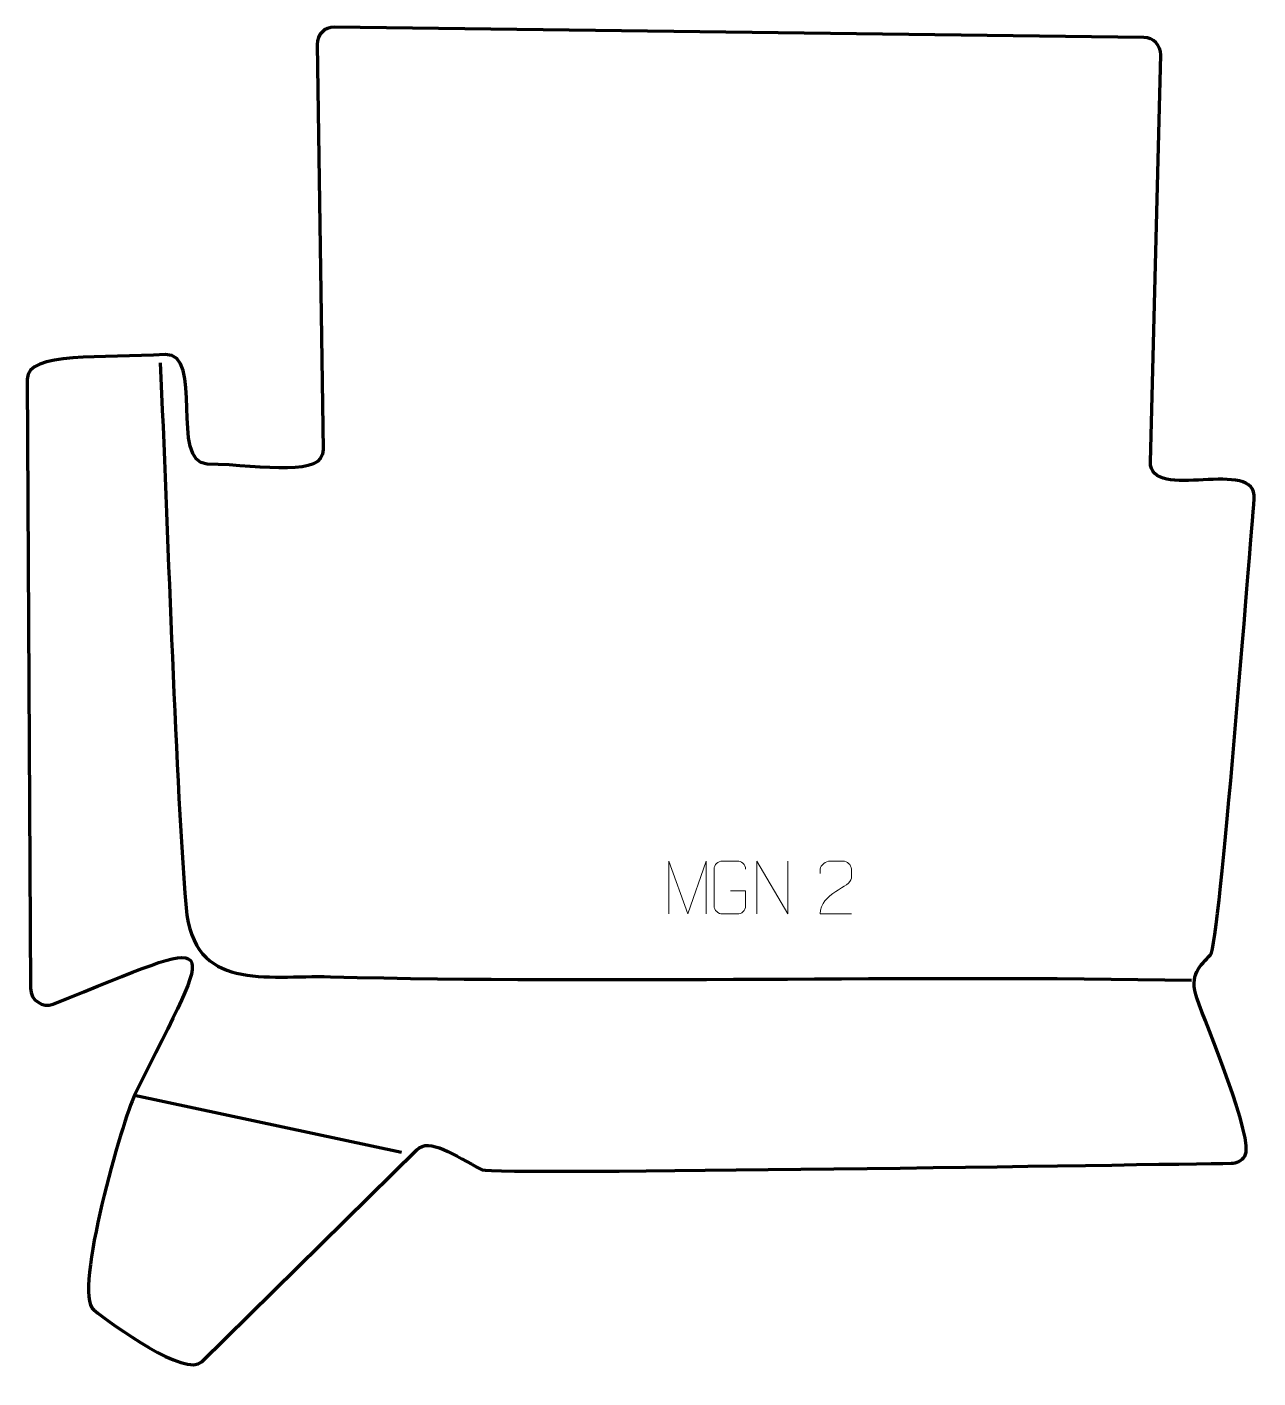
# Model space of a CAD drawing. Header units: millimetres. Extents: x -289 to 292, y -320 to 318.
import ezdxf

# ---------------------------------------------------------------- set-up
doc = ezdxf.new("R2010")
doc.units = ezdxf.units.MM
doc.header["$MEASUREMENT"] = 0
for name, color, linetype in [('layer 1', 7, 'Continuous'), ('layer 2', 7, 'Continuous'), ('layer 3', 7, 'Continuous')]:
    doc.layers.add(name, color=color, linetype=linetype)

msp = doc.modelspace()

# ---------------------------------------------------------------- linework, layer by layer
at = {"layer": 'layer 1', "color": 250, "lineweight": 9}
for points, knots in [([(13.8054, -101.0533), (13.8054, -101.0533), (13.8054, -76.0954), (13.8054, -76.0954), (13.8054, -76.0954), (13.8054, -76.0954), (22.7305, -101.0533), (22.7305, -101.0533), (22.7305, -101.0533), (22.7305, -101.0533), (31.4904, -76.0959), (31.4904, -76.0959), (31.4904, -76.0959), (31.4904, -76.0959), (31.4904, -101.0533), (31.4904, -101.0533)], [0, 0, 0, 0, 0.2, 0.2, 0.2, 0.2, 0.4, 0.4, 0.4, 0.4, 0.6, 0.6, 0.6, 0.6, 1, 1, 1, 1]), ([(42.9028, -90.0654), (42.9028, -90.0654), (50.0709, -90.0654), (50.0709, -90.0654), (50.0709, -90.0654), (50.0709, -90.0654), (50.0709, -97.2335), (50.0709, -97.2335), (50.0709, -97.2335), (49.9312, -99.5569), (48.254, -101.0365), (46.1062, -101.0473), (46.1062, -101.0473), (43.7744, -101.0469), (41.4424, -101.0469), (39.1109, -101.0473), (39.1109, -101.0473), (37.186, -101.1527), (35.2138, -99.2682), (35.225, -97.2509), (35.225, -97.2509), (35.2254, -91.4808), (35.2254, -85.7111), (35.225, -79.9418), (35.225, -79.9418), (35.2292, -77.8037), (36.976, -76.0845), (39.1283, -76.0979), (39.1283, -76.0979), (41.454, -76.0979), (43.7801, -76.0979), (46.1062, -76.0979), (46.1062, -76.0979), (48.0529, -76.0625), (50.0443, -77.554), (50.0709, -79.9917)], [0, 0, 0, 0, 0.1, 0.1, 0.1, 0.1, 0.2, 0.2, 0.2, 0.2, 0.3, 0.3, 0.3, 0.3, 0.4, 0.4, 0.4, 0.4, 0.5, 0.5, 0.5, 0.5, 0.6, 0.6, 0.6, 0.6, 0.7, 0.7, 0.7, 0.7, 0.8, 0.8, 0.8, 0.8, 1, 1, 1, 1]), ([(55.2998, -101.0497), (55.2998, -101.0497), (55.2998, -76.0962), (55.2998, -76.0962), (55.2998, -76.0962), (55.2998, -76.0962), (69.9546, -101.0497), (69.9546, -101.0497), (69.9546, -101.0497), (69.9546, -101.0497), (69.9546, -76.0962), (69.9546, -76.0962)], [0, 0, 0, 0, 0.25, 0.25, 0.25, 0.25, 0.5, 0.5, 0.5, 0.5, 1, 1, 1, 1]), ([(99.9987, -101.0601), (95.0843, -101.0598), (90.1699, -101.0598), (85.2558, -101.0601), (85.2558, -101.0601), (85.2558, -91.1278), (99.9068, -88.4866), (99.9987, -84.1763), (99.9987, -84.1763), (99.9984, -82.7522), (99.9984, -81.3285), (99.9987, -79.9052), (99.9987, -79.9052), (99.9818, -77.8281), (97.859, -76.1033), (96.188, -76.086), (96.188, -76.086), (94.1148, -76.0864), (92.0419, -76.0864), (89.9695, -76.086), (89.9695, -76.086), (88.1474, -76.0695), (85.3227, -77.8616), (85.2558, -79.9552), (85.2558, -79.9552), (85.2558, -79.9552), (85.2558, -82.01), (85.2558, -82.01)], [0, 0, 0, 0, 0.125, 0.125, 0.125, 0.125, 0.25, 0.25, 0.25, 0.25, 0.375, 0.375, 0.375, 0.375, 0.5, 0.5, 0.5, 0.5, 0.625, 0.625, 0.625, 0.625, 0.75, 0.75, 0.75, 0.75, 1, 1, 1, 1])]:
    msp.add_open_spline(points, degree=3, knots=knots, dxfattribs=at)
at = {"layer": 'layer 2', "color": 22, "lineweight": 158}
msp.add_open_spline([(-144.0847, 317.5287), (-144.0847, 317.5287), (238.108, 312.6532), (238.108, 312.6532), (238.108, 312.6532), (242.5912, 312.596), (246.1167, 308.9338), (246.0034, 304.4517), (246.0034, 304.4517), (246.0034, 304.4517), (241.1471, 112.3561), (241.1471, 112.3561), (241.1471, 112.3561), (240.6523, 92.7776), (291.9372, 115.0633), (290.1485, 94.8467), (290.1485, 94.8467), (288.1615, 72.3894), (273.8529, -115.5706), (269.4819, -120.4107), (269.4819, -120.4107), (264.9213, -125.4609), (259.0985, -129.461), (263.2168, -141.182), (263.2168, -141.182), (267.0093, -151.9759), (290.6691, -208.2896), (285.7344, -215.338), (285.7344, -215.338), (284.2081, -217.5181), (281.9322, -218.7192), (279.2712, -218.7493), (279.2712, -218.7493), (245.5565, -219.1298), (-69.2856, -224.3201), (-74.2077, -221.8457), (-74.2077, -221.8457), (-87.7634, -215.0309), (-99.0054, -206.2891), (-105.1651, -212.3672), (-105.1651, -212.3672), (-105.1651, -212.3672), (-206.5312, -312.3866), (-206.5312, -312.3866), (-206.5312, -312.3866), (-214.3252, -320.0769), (-248.507, -295.2013), (-257.6469, -287.8908), (-257.6469, -287.8908), (-267.7668, -279.7964), (-243.5535, -197.0365), (-238.391, -186.6234), (-238.391, -186.6234), (-198.9563, -107.0817), (-194.6873, -110.7927), (-276.7709, -143.6376), (-276.7709, -143.6376), (-281.6524, -145.5908), (-287.4431, -141.8543), (-287.4745, -136.1522), (-287.4745, -136.1522), (-287.4745, -136.1522), (-289.0553, 151.4077), (-289.0553, 151.4077), (-289.0553, 151.4077), (-289.1267, 164.3853), (-253.1902, 161.1685), (-223.9202, 162.9566), (-223.9202, 162.9566), (-205.0998, 164.1064), (-222.0213, 111.7954), (-204.0273, 111.3194), (-204.0273, 111.3194), (-176.2257, 110.584), (-149.2131, 104.8508), (-149.407, 118.2053), (-149.407, 118.2053), (-149.407, 118.2053), (-152.1858, 309.4131), (-152.1858, 309.4131), (-152.1858, 309.4131), (-152.2517, 313.9428), (-148.6144, 317.5863), (-144.0847, 317.5287)], degree=3, knots=[0, 0, 0, 0, 0.04545455, 0.04545455, 0.04545455, 0.04545455, 0.09090909, 0.09090909, 0.09090909, 0.09090909, 0.13636364, 0.13636364, 0.13636364, 0.13636364, 0.18181818, 0.18181818, 0.18181818, 0.18181818, 0.22727273, 0.22727273, 0.22727273, 0.22727273, 0.27272727, 0.27272727, 0.27272727, 0.27272727, 0.31818182, 0.31818182, 0.31818182, 0.31818182, 0.36363636, 0.36363636, 0.36363636, 0.36363636, 0.40909091, 0.40909091, 0.40909091, 0.40909091, 0.45454545, 0.45454545, 0.45454545, 0.45454545, 0.5, 0.5, 0.5, 0.5, 0.54545455, 0.54545455, 0.54545455, 0.54545455, 0.59090909, 0.59090909, 0.59090909, 0.59090909, 0.63636364, 0.63636364, 0.63636364, 0.63636364, 0.68181818, 0.68181818, 0.68181818, 0.68181818, 0.72727273, 0.72727273, 0.72727273, 0.72727273, 0.77272727, 0.77272727, 0.77272727, 0.77272727, 0.81818182, 0.81818182, 0.81818182, 0.81818182, 0.86363636, 0.86363636, 0.86363636, 0.86363636, 0.90909091, 0.90909091, 0.90909091, 0.90909091, 1, 1, 1, 1], dxfattribs=at)
at = {"layer": 'layer 3', "color": 177, "lineweight": 158}
msp.add_open_spline([(-226.2732, 159.0972), (-222.6245, 82.5019), (-219.6317, -26.2904), (-214.072, -98.1043), (-214.072, -98.1043), (-210.4069, -137.8553), (-176.8212, -129.8982), (-145.9022, -130.6895), (-145.9022, -130.6895), (-11.5539, -134.1278), (125.68, -129.7209), (260.6038, -132.3571)], degree=3, knots=[0, 0, 0, 0, 0.25, 0.25, 0.25, 0.25, 0.5, 0.5, 0.5, 0.5, 1, 1, 1, 1], dxfattribs=at)
msp.add_open_spline([(-238.391, -186.6234), (-238.391, -186.6234), (-112.3222, -213.461), (-112.3222, -213.461)], degree=3, dxfattribs=at)

doc.saveas('drawing.dxf')
